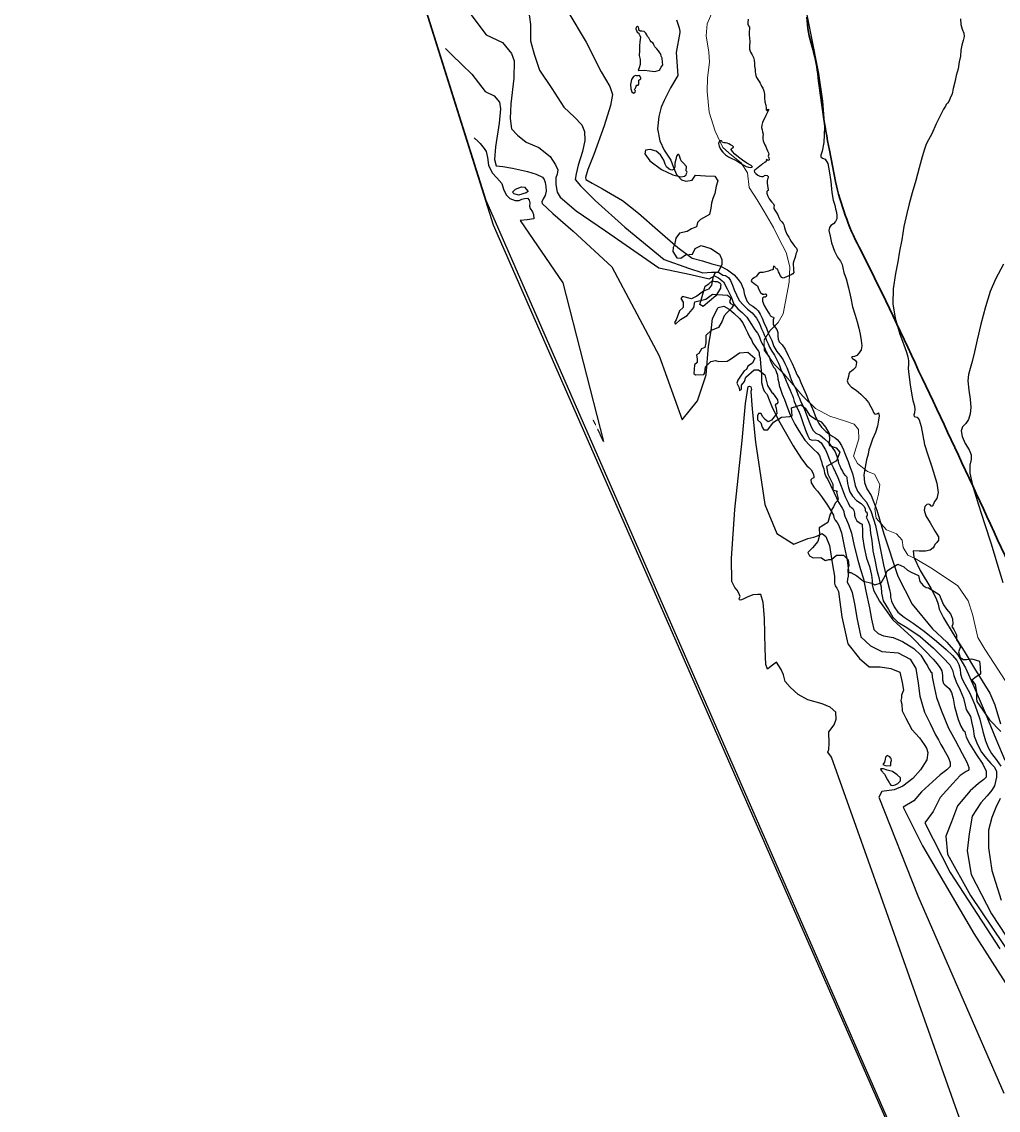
# Model space of a CAD drawing. Header units: metres. Extents: x 1167299 to 1168507, y 308548 to 309729.
# Drawn here: x 1167298.8 to 1167560.6, y 308804.9 to 309096.6 of the extents above; entities that cross this region are included whole.
import ezdxf

# ---------------------------------------------------------------- set-up
doc = ezdxf.new("R2010")
doc.units = ezdxf.units.M
for name, color, linetype in [('340_HVVBN-02_Sauer', 7, 'Continuous'), ('A-OBSTRUCTION', 7, 'Continuous'), ('Contour_Line_Intermediate', 8, 'Continuous'), ('Contour_Line_Major', 9, 'Continuous')]:
    doc.layers.add(name, color=color, linetype=linetype)
doc.layers.add('R-ROAD-ASPH', color=5, linetype='Continuous', lineweight=35)
doc.layers.add('V-VEGETATION', color=2, linetype='Continuous', lineweight=20)

msp = doc.modelspace()

# ---------------------------------------------------------------- linework, layer by layer
at = {"layer": '340_HVVBN-02_Sauer'}
msp.add_lwpolyline([(1168201.19, 308819.89), (1168044.25, 308609.22), (1167858.22, 308547.87), (1167714.24, 308568), (1167619.79, 308599.36), (1167425.33, 309042.13), (1167299.92, 309440.53), (1167298.85, 309567.8), (1167316.71, 309584.36), (1167407.81, 309631.47), (1167407.81, 309631.47), (1167808.03, 309684.54), (1167921.69, 309699.85), (1168027.3, 309625.94), (1168114.83, 309675.82)], dxfattribs=at)
at = {"layer": 'A-OBSTRUCTION'}
for points in [[(1167640.14, 308592.6), (1167619.86, 308599.31), (1167423.31, 309048.71), (1167302.54, 309432.16)], [(1167474.36, 309097.12), (1167475.05, 309095.05), (1167475.25, 309094.11), (1167475.25, 309093.77), (1167474.25, 309088.37), (1167474.75, 309082.22), (1167472.76, 309078.9), (1167471.09, 309075.57), (1167470.26, 309073.74), (1167469.6, 309071.25), (1167469.23, 309067.94), (1167469.89, 309064.69), (1167471.07, 309062.25), (1167472.85, 309059.59), (1167473.59, 309057.6), (1167474.4, 309055.75), (1167475.73, 309054.27), (1167476.91, 309053.91), (1167478.61, 309054.2), (1167479.5, 309055.53), (1167482.16, 309055.31), (1167484.67, 309055.23), (1167485.41, 309053.98), (1167485.04, 309052.58), (1167484.67, 309050.65), (1167484.08, 309049.32), (1167483.71, 309047.99), (1167483.56, 309046.66), (1167483.19, 309044.96), (1167480.83, 309043.63), (1167480.01, 309042.82), (1167479.72, 309041.71), (1167478.37, 309041.15), (1167477.25, 309040.43), (1167475.19, 309039.94), (1167474.2, 309038.62), (1167473.87, 309036.82), (1167473.48, 309036.13), (1167473.38, 309035.11), (1167474.45, 309033.36), (1167475.56, 309033.29), (1167476.75, 309034.17), (1167478.67, 309034.39), (1167479.41, 309035.87), (1167480.95, 309036.72), (1167483.61, 309035.91), (1167485.9, 309034.36), (1167486.56, 309032.95), (1167486.56, 309031.62), (1167486.21, 309030.96), (1167485.55, 309029.63), (1167484.66, 309029.22), (1167484.14, 309027.97), (1167483.77, 309026.05), (1167482.96, 309025.01), (1167481.63, 309024.42), (1167479.86, 309023.09), (1167478.38, 309022.42), (1167475.94, 309023.02), (1167475.5, 309022.5), (1167476.16, 309021.46), (1167476.16, 309020.06), (1167475.13, 309019.17), (1167474.32, 309016.74), (1167473.8, 309016.07), (1167474.09, 309015.55), (1167475.42, 309016.88), (1167477.2, 309017.92), (1167478.16, 309019.03), (1167478.97, 309020.06), (1167479.27, 309021.61), (1167482.22, 309022.28), (1167484, 309023.61), (1167488.06, 309023.35), (1167488.95, 309022.61), (1167488.58, 309021.57), (1167488.8, 309021.13), (1167489.69, 309020.69), (1167489.09, 309019.88), (1167487.84, 309018.62), (1167487.1, 309017.81), (1167486.58, 309016.4), (1167485.62, 309014.7), (1167483.7, 309013.89), (1167482.22, 309012.56), (1167482.22, 309011.75), (1167482.22, 309010.57), (1167481.93, 309009.38), (1167481.11, 309008.94), (1167480.39, 309007.75), (1167479.7, 309007.36), (1167479.95, 309006.22), (1167479.9, 309005.34), (1167479.21, 309004.7), (1167479.13, 309003.45), (1167478.98, 309002.34), (1167479.42, 309001.97), (1167481.66, 309002.13), (1167481.96, 309002.58), (1167482.1, 309004.2), (1167483.53, 309005.63), (1167484.86, 309005.83), (1167485.7, 309005.58), (1167487.92, 309005.68), (1167488.88, 309006.17), (1167491.23, 309007.89), (1167493.45, 309008.11), (1167495.33, 309006.44), (1167494.78, 309005.11), (1167493.45, 309004.34), (1167493.11, 309003.45), (1167492.5, 309003.07), (1167491.31, 309001.35), (1167490.77, 309000.56), (1167490.53, 308999.82), (1167491.17, 308998.54), (1167491.22, 308997.8), (1167491.76, 308998.24), (1167491.81, 308999.28), (1167492.6, 309000.21), (1167492.99, 309001.4), (1167495.16, 309003.32), (1167496.34, 309003.32), (1167498.06, 309001.99), (1167498.8, 308999.13), (1167499.93, 308997.31), (1167500.23, 308997.06), (1167501.41, 308995.34), (1167501.51, 308994.6), (1167501.22, 308994.2), (1167500.83, 308994.01), (1167501.07, 308993.07), (1167501.22, 308991.64), (1167499.84, 308989.87), (1167498.91, 308989.38), (1167498.12, 308990.02), (1167497.38, 308990.85), (1167497.03, 308991.64), (1167496.39, 308991.69), (1167496.05, 308991), (1167496.05, 308989.92), (1167496.94, 308989.13), (1167497.33, 308988), (1167497.77, 308987.31), (1167498.86, 308987.31), (1167500.34, 308989.33), (1167502.5, 308990.66), (1167504.77, 308990.85), (1167505.41, 308991), (1167505.21, 308993.17), (1167507.82, 308994.01), (1167508.86, 308993.12), (1167510.04, 308991.2), (1167511.81, 308990.07), (1167513.19, 308989.38), (1167514.28, 308987.95), (1167515.26, 308986.32), (1167515.41, 308984.55), (1167515.21, 308983.71), (1167515.35, 308983.03), (1167517.13, 308982.49), (1167518.16, 308981.26), (1167517.28, 308979), (1167514.62, 308977.42), (1167514.91, 308975.4), (1167516.24, 308972.74), (1167516.24, 308971.21), (1167517.47, 308970.87), (1167517.3, 308970.53), (1167517.67, 308968.76), (1167517.45, 308968.17), (1167516.86, 308967.65), (1167516.41, 308966.62), (1167515.9, 308965.81), (1167515.9, 308965.21), (1167515.6, 308964.7), (1167514.97, 308962.45), (1167512.61, 308960.98), (1167512.7, 308959.01), (1167512.21, 308957.33), (1167510.83, 308955.66), (1167509.55, 308954.42), (1167509.99, 308953.49), (1167510.98, 308952.95), (1167513.05, 308953.05), (1167514.28, 308952.26), (1167515.22, 308952.5), (1167515.95, 308952.5), (1167517.28, 308953.69), (1167519.09, 308953.65), (1167520.42, 308952.39), (1167520.57, 308950.91), (1167520.34, 308949.81), (1167520.34, 308948.99), (1167521.01, 308948.99), (1167521.08, 308948.99), (1167522.73, 308948.11), (1167524.46, 308946.73), (1167526.72, 308946.14), (1167527.56, 308945.69), (1167529.24, 308946.28), (1167530.32, 308948.16), (1167530.86, 308949.44), (1167531.75, 308950.13), (1167533.67, 308951.31), (1167535.34, 308950.57), (1167536.29, 308949.63), (1167537.27, 308949.14), (1167539.24, 308948.21), (1167539.59, 308946.58), (1167540.52, 308945.59), (1167541.31, 308945.05), (1167541.95, 308944.95), (1167544.81, 308943.18), (1167545.94, 308940.37), (1167546.78, 308939.19), (1167547.86, 308937.96), (1167548.35, 308936.58), (1167548.45, 308935.2), (1167548.21, 308934.56), (1167548.75, 308933.77), (1167549.39, 308932.34), (1167549.44, 308931.01), (1167550.08, 308930.08), (1167550.52, 308929.09), (1167549.93, 308927.76), (1167550.42, 308926.24), (1167551.26, 308925.69), (1167552.15, 308925.74), (1167553.58, 308925.89), (1167555.55, 308925.3), (1167555.78, 308923.65), (1167555.88, 308921.78), (1167554.7, 308921.09), (1167553.56, 308920.15), (1167554.4, 308919.02), (1167554.75, 308916.95), (1167554.75, 308915.23), (1167554.84, 308914.44), (1167558.26, 308909.51), (1167561.31, 308906.46)]]:
    msp.add_lwpolyline(points, dxfattribs=at)
at = {"layer": 'Contour_Line_Intermediate'}
for points, elevation in [([(1167417.13, 309101.47), (1167423.33, 309093.12), (1167427.69, 309091.12), (1167430.11, 309088.17), (1167430.87, 309086.18), (1167430.8, 309081.51), (1167429.92, 309074.69), (1167429.78, 309070.74), (1167430.09, 309067.96), (1167431.71, 309066.26), (1167434.09, 309064.39), (1167437.5, 309062.95), (1167440.53, 309060.54), (1167441.93, 309058.28), (1167442.58, 309056.92), (1167442.5, 309056.31), (1167442.34, 309055.8), (1167442.04, 309054.79), (1167442.02, 309053.01), (1167442.37, 309050.94), (1167443.14, 309049.66), (1167447.44, 309046.01), (1167455.37, 309040.61), (1167469.61, 309030.72), (1167478.2, 309028.95), (1167483.12, 309027.75), (1167484.58, 309028.51), (1167485.6, 309028), (1167486.96, 309026.92), (1167487.95, 309025.03), (1167489.04, 309022.89), (1167489.72, 309020.98), (1167490.84, 309019.74), (1167491.95, 309018.73), (1167493.22, 309017.43), (1167494.51, 309015.48), (1167495.36, 309014.09), (1167496.08, 309013.16), (1167496.51, 309012.34), (1167496.9, 309011.27), (1167497.35, 309010.36), (1167497.76, 309009.67), (1167498.15, 309008.92), (1167498.36, 309008.22), (1167498.69, 309007.71), (1167498.91, 309007.23), (1167499.3, 309006.64), (1167499.57, 309005.72), (1167499.97, 309004.76), (1167500.37, 309004.11), (1167500.78, 309003.63), (1167501.11, 309002.94), (1167501.42, 309001.89), (1167501.56, 309000.84), (1167501.76, 308999.98), (1167501.87, 308999.17), (1167502.28, 308998.18), (1167502.7, 308996.87), (1167503.33, 308995.38), (1167504.14, 308993.16), (1167504.84, 308991.28), (1167506.05, 308988.83), (1167507.17, 308986.99), (1167508.76, 308984.51), (1167510.05, 308983.15), (1167511.31, 308981.95), (1167512.12, 308981.24), (1167512.71, 308980.4), (1167512.96, 308979.54), (1167513.24, 308978.81), (1167513.43, 308977.96), (1167513.84, 308976.83), (1167514.06, 308975.75), (1167514.41, 308974.8), (1167514.96, 308973.93), (1167515.61, 308972.44), (1167516.67, 308970.41), (1167517.81, 308967.85), (1167518.8, 308966.29), (1167519.18, 308965.51), (1167519.21, 308965.23), (1167519.32, 308964.77), (1167519.48, 308964.09), (1167519.98, 308963.19), (1167520.45, 308961.91), (1167521.31, 308959.58), (1167521.96, 308956.15), (1167522.98, 308952.36), (1167523.67, 308949.82), (1167524.48, 308947.32), (1167525.16, 308944.06), (1167526.1, 308939.53), (1167526.65, 308936.52), (1167527.3, 308933.74), (1167528.47, 308932.68), (1167529.87, 308932.02), (1167532.43, 308931.63), (1167534.99, 308930.52), (1167538.01, 308928.7), (1167539.89, 308926.85), (1167540.92, 308925.07), (1167541.62, 308923.98), (1167542.01, 308923.19), (1167542.38, 308922.81), (1167542.5, 308922.54), (1167542.79, 308922.22), (1167542.9, 308921.09), (1167543.28, 308919.24), (1167544.11, 308915.53), (1167545.35, 308912.17), (1167547.26, 308907.35), (1167549.08, 308904.09), (1167550.97, 308900.54), (1167552.24, 308898.23), (1167552.69, 308896.81), (1167552.71, 308896.22), (1167552.53, 308896), (1167552.04, 308895.72), (1167550.45, 308894.65), (1167548.46, 308892.5), (1167545.06, 308888.7), (1167543.16, 308884.98), (1167540.95, 308881.94), (1167547.69, 308868.64), (1167561.05, 308848.13)], 72.24), ([(1167508.33, 309103.47), (1167510.36, 309093.15), (1167512.42, 309082.79), (1167513.49, 309075.32), (1167514.03, 309068.37), (1167513.84, 309064.31), (1167513.42, 309061.99), (1167513.03, 309060.91), (1167513.08, 309060.43), (1167513.51, 309060.13), (1167514.24, 309059.78), (1167514.93, 309058.7), (1167515.33, 309056.67), (1167515.73, 309053.8), (1167515.99, 309050.88), (1167516.37, 309048.82), (1167516.77, 309047.48), (1167517.02, 309046.53), (1167517.3, 309045.61), (1167517.35, 309044.65), (1167517.34, 309043.8), (1167516.96, 309043.12), (1167516.44, 309042.45), (1167515.76, 309042.07), (1167515.41, 309041.46), (1167515.21, 309040.68), (1167515.57, 309039.18), (1167515.96, 309037.35), (1167516.76, 309035.12), (1167517.52, 309033.55), (1167518.3, 309032.46), (1167518.75, 309031.59), (1167518.99, 309030.7), (1167519.2, 309029.43), (1167519.81, 309027.74), (1167520.49, 309025.37), (1167521.06, 309022.52), (1167521.59, 309020.23), (1167522.24, 309018.05), (1167522.82, 309016.23), (1167523.23, 309014.51), (1167523.62, 309012.93), (1167523.91, 309011.21), (1167524.02, 309009.81), (1167523.83, 309008.72), (1167523.37, 309007.91), (1167522.7, 309007.22), (1167522.1, 309006.93), (1167521.59, 309006.84), (1167521.31, 309006.63), (1167521.54, 309006.38), (1167522.25, 309005.95), (1167522.65, 309005.43), (1167522.57, 309004.72), (1167522.31, 309004), (1167521.78, 309003.43), (1167521.25, 309002.98), (1167520.73, 309002.63), (1167520.55, 309002.17), (1167520.51, 309001.53), (1167520.28, 309000.97), (1167520.09, 309000.43), (1167520.39, 308999.71), (1167521.32, 308998.75), (1167522.53, 308997.89), (1167523.82, 308996.86), (1167524.9, 308995.71), (1167525.87, 308994.59), (1167526.48, 308993.48), (1167526.92, 308992.6), (1167527.14, 308991.91), (1167527.43, 308991.52), (1167527.83, 308991.49), (1167528.25, 308991.62), (1167528.55, 308991.79), (1167528.72, 308990.98), (1167528.53, 308989.9), (1167528.25, 308988.22), (1167527.74, 308986.6), (1167526.95, 308984.75), (1167526.39, 308983.15), (1167525.97, 308981.94), (1167525.76, 308980.77), (1167525.31, 308979.22), (1167524.97, 308977.3), (1167524.61, 308975.25), (1167524.79, 308973.15), (1167525.42, 308971.45), (1167526.55, 308969.7), (1167528.07, 308965.76), (1167529.99, 308959.42), (1167533.68, 308948.07), (1167537.55, 308940.52), (1167542.97, 308933.94), (1167546.87, 308930.32), (1167549.82, 308927), (1167551.85, 308923.51), (1167554.14, 308918.3), (1167557.08, 308911.4), (1167559.95, 308904.44), (1167562.39, 308898.75)], 73.46), ([(1167434.69, 309099.84), (1167435.23, 309095.93), (1167435.24, 309091.53), (1167436.17, 309087.92), (1167437.66, 309083.69), (1167440.94, 309078.72), (1167444.12, 309073.8), (1167446.99, 309071.12), (1167448.95, 309068.99), (1167449.74, 309067.19), (1167449.83, 309064.82), (1167449.19, 309061.84), (1167447.98, 309058.17), (1167447.44, 309055.89), (1167447.22, 309054.36), (1167448.6, 309052.69), (1167452.6, 309048.7), (1167460.52, 309041.59), (1167471.04, 309032.92), (1167477.62, 309030.57), (1167481.42, 309029.32), (1167483.71, 309029.57), (1167485.61, 309029.56), (1167486.83, 309028.77), (1167487.54, 309028.61), (1167488.27, 309028.06), (1167488.85, 309027.31), (1167489.35, 309026.02), (1167489.84, 309024.84), (1167490.49, 309023.44), (1167491.17, 309021.96), (1167492.28, 309020.75), (1167493.43, 309019.65), (1167494.66, 309018.64), (1167495.79, 309017.18), (1167496.61, 309015.8), (1167497.19, 309014.33), (1167497.57, 309013.46), (1167497.83, 309012.69), (1167498.19, 309012), (1167498.51, 309011.22), (1167498.96, 309010.32), (1167499.34, 309009.39), (1167499.88, 309008.38), (1167500.61, 309007.25), (1167501.12, 309006.39), (1167501.46, 309005.69), (1167501.75, 309005.16), (1167502.02, 309004.5), (1167502.24, 309003.73), (1167502.55, 309002.97), (1167502.98, 309002.24), (1167503.3, 309001.48), (1167503.61, 309000.85), (1167503.75, 309000.35), (1167504.05, 308999.8), (1167504.37, 308998.88), (1167504.86, 308997.86), (1167505.07, 308997.18), (1167505.36, 308996.61), (1167505.6, 308995.94), (1167505.92, 308994.85), (1167506.25, 308994.08), (1167506.66, 308993.24), (1167507.1, 308992.47), (1167507.62, 308991.15), (1167508.12, 308989.51), (1167508.97, 308987.19), (1167509.53, 308985.66), (1167510, 308984.79), (1167510.71, 308984.53), (1167511.53, 308984.56), (1167512.36, 308984.38), (1167513.12, 308983.75), (1167513.66, 308982.91), (1167514.27, 308981.92), (1167514.87, 308980.65), (1167515.51, 308979), (1167516.39, 308977.22), (1167517.63, 308974.51), (1167518.54, 308972.19), (1167519.58, 308969.32), (1167520.37, 308967.67), (1167520.83, 308966.75), (1167521.16, 308966.51), (1167521.32, 308966.44), (1167521.63, 308966.15), (1167521.91, 308965.61), (1167522.08, 308964.98), (1167522.12, 308964.41), (1167522.29, 308963.75), (1167522.73, 308962.92), (1167523.3, 308962.4), (1167523.76, 308962.17), (1167524.1, 308962.01), (1167524.11, 308961.6), (1167524.19, 308960.58), (1167524.26, 308958.57), (1167524.64, 308955.73), (1167525.33, 308952.91), (1167526.13, 308950.62), (1167526.65, 308948.36), (1167526.85, 308946.92), (1167526.78, 308945.85), (1167527.2, 308944.28), (1167528.81, 308941.39), (1167532.38, 308936.34), (1167537.42, 308931.71), (1167541.07, 308928.08), (1167543.13, 308925.83), (1167544.26, 308924.56), (1167544.99, 308923.58), (1167545.53, 308922.68), (1167545.63, 308921.47), (1167545.71, 308920.27), (1167545.94, 308919.28), (1167546.27, 308918.88), (1167546.81, 308918.44), (1167547.43, 308917.96), (1167548.09, 308916.87), (1167548.52, 308915.24), (1167548.87, 308913.09), (1167549.9, 308909.67), (1167550.63, 308907.88), (1167551.24, 308906.76), (1167551.62, 308906.45), (1167551.73, 308905.95), (1167552, 308904.93), (1167552.96, 308903.04), (1167554.8, 308900.19), (1167556.5, 308897.69), (1167557.37, 308895.75), (1167557.37, 308894.18), (1167556.78, 308893.54), (1167555.35, 308892.45), (1167553.07, 308890.47), (1167549.71, 308886.5), (1167548.05, 308882.21), (1167546.56, 308878.4), (1167547.01, 308873.58), (1167553.16, 308862.45), (1167564.78, 308845.23)], 72.54), ([(1167445.22, 309099.42), (1167450.18, 309091.18), (1167454.16, 309083.21), (1167456.48, 309079.3), (1167457.25, 309077.18), (1167456.63, 309074.16), (1167454.99, 309068.73), (1167452.17, 309061.05), (1167450.64, 309057.03), (1167449.98, 309054.88), (1167450.08, 309054.4), (1167451.73, 309053.38), (1167454.57, 309051.87), (1167459.86, 309048.73), (1167464.15, 309045.31), (1167469.26, 309040.89), (1167474.7, 309036.14), (1167478.55, 309033.25), (1167481.33, 309032.57), (1167483.8, 309031.8), (1167485.94, 309031.27), (1167488.05, 309030.2), (1167489.81, 309028.79), (1167490.89, 309027.54), (1167491.67, 309026.5), (1167491.96, 309025.74), (1167492.3, 309024.95), (1167492.48, 309023.84), (1167492.86, 309022.75), (1167493.27, 309021.7), (1167493.99, 309020.89), (1167494.81, 309020.38), (1167495.6, 309019.76), (1167496.27, 309019.14), (1167496.76, 309018.25), (1167497.34, 309017.18), (1167497.76, 309016.03), (1167498.48, 309014.55), (1167499.07, 309013.02), (1167499.91, 309011.23), (1167500.48, 309009.6), (1167501.3, 309008.28), (1167502.07, 309007.28), (1167502.92, 309006.07), (1167503.43, 309005.08), (1167503.96, 309003.98), (1167504.38, 309002.82), (1167504.69, 309002.09), (1167504.82, 309001.46), (1167505.15, 309000.74), (1167505.57, 308999.69), (1167506.23, 308998.43), (1167506.74, 308997.24), (1167506.99, 308996.46), (1167507.3, 308995.78), (1167507.63, 308994.94), (1167508.24, 308993.8), (1167508.85, 308992.3), (1167509.46, 308990.57), (1167510.27, 308988.56), (1167510.95, 308987.17), (1167511.73, 308986.35), (1167512.84, 308985.86), (1167514.08, 308984.86), (1167515.24, 308983.83), (1167516.1, 308982.56), (1167516.93, 308981.36), (1167517.36, 308980.23), (1167517.59, 308979.3), (1167517.79, 308978.36), (1167518.16, 308977.66), (1167518.45, 308976.94), (1167518.88, 308976.16), (1167519.14, 308975.61), (1167519.56, 308975.07), (1167519.8, 308974.9), (1167519.98, 308974.72), (1167519.99, 308974.6), (1167520.05, 308974.46), (1167520.02, 308974.19), (1167520.12, 308973.71), (1167520.19, 308972.85), (1167520.48, 308971.81), (1167520.82, 308970.68), (1167521.56, 308969.52), (1167522.63, 308968.32), (1167523.89, 308967.49), (1167524.63, 308966.77), (1167524.96, 308966.18), (1167524.95, 308965.61), (1167525.1, 308965.32), (1167525.21, 308965.29), (1167525.37, 308965.24), (1167525.39, 308965.03), (1167525.49, 308964.85), (1167525.46, 308964.63), (1167525.46, 308964.42), (1167525.35, 308964.16), (1167525.23, 308963.9), (1167525.4, 308963.51), (1167525.71, 308962.83), (1167526.15, 308961.55), (1167526.36, 308959.54), (1167526.73, 308957.61), (1167526.96, 308954.86), (1167527.56, 308952.46), (1167528.04, 308949.65), (1167528.58, 308947.72), (1167528.83, 308946.4), (1167529.21, 308945.22), (1167529.29, 308943.53), (1167529.75, 308941.44), (1167531.19, 308939.09), (1167532.4, 308937.05), (1167533.7, 308935.7), (1167536.12, 308934.3), (1167539.71, 308931.84), (1167543.27, 308928.71), (1167545.84, 308926.12), (1167547.64, 308924.25), (1167548.33, 308922.87), (1167548.72, 308921.45), (1167549.31, 308919.7), (1167550.44, 308917.52), (1167551.31, 308915.35), (1167551.72, 308913.43), (1167552.06, 308912.33), (1167552.51, 308911.45), (1167553.15, 308910.4), (1167553.53, 308908.67), (1167553.86, 308907.1), (1167554.17, 308905.2), (1167555.05, 308902.9), (1167556.13, 308900.91), (1167557.48, 308899.18), (1167558.66, 308897.8), (1167559.6, 308896.88), (1167560.11, 308895.66), (1167560.11, 308894.22), (1167559.59, 308891.89), (1167558.89, 308890.65), (1167557.61, 308889.18), (1167555.93, 308887.28), (1167553.59, 308883.75), (1167552.83, 308879.01), (1167552.27, 308874.39), (1167553.4, 308868.05), (1167558.83, 308857.53), (1167568.33, 308842.98)], 72.85), ([(1167550.52, 309097.4), (1167550.62, 309095.89), (1167550.93, 309094.69), (1167551.39, 309093.57), (1167551.51, 309092.7), (1167551.22, 309091.61), (1167550.89, 309090.41), (1167550.61, 309089.03), (1167550.48, 309087.42), (1167550.18, 309085.87), (1167549.87, 309084.06), (1167549.36, 309082.26), (1167549.02, 309080.42), (1167548.57, 309078.74), (1167548.24, 309077.3), (1167547.75, 309076.15), (1167547.4, 309075.3), (1167546.97, 309074.79), (1167546.7, 309074.45), (1167546.47, 309074.03), (1167545.93, 309073.22), (1167545.14, 309071.6), (1167543.95, 309069.25), (1167542.78, 309066.64), (1167541.94, 309065), (1167541.32, 309063.8), (1167540.81, 309062.52), (1167540.26, 309060.47), (1167539.4, 309057.49), (1167538.52, 309054.11), (1167537.53, 309050.81), (1167536.75, 309047.88), (1167536.12, 309045.22), (1167535.29, 309041.79), (1167534.74, 309038.19), (1167534.17, 309035.15), (1167533.71, 309032.31), (1167533.08, 309029.2), (1167532.48, 309025.08), (1167532.4, 309021.03), (1167532.96, 309017.16), (1167534.25, 309012.93), (1167535.32, 309010.05), (1167536.01, 309008.11), (1167536.35, 309006.8), (1167536.56, 309005.74), (1167536.55, 309004.9), (1167536.5, 309003.75), (1167536.61, 309002.12), (1167537.03, 308999.33), (1167537.32, 308997.13), (1167537.69, 308995.16), (1167538.13, 308993.71), (1167538.28, 308992.7), (1167538.14, 308991.85), (1167538.02, 308991.25), (1167538.11, 308990.84), (1167538.43, 308990.73), (1167538.88, 308990.66), (1167539.4, 308989.96), (1167539.98, 308988.15), (1167540.38, 308985.74), (1167540.87, 308983.35), (1167541.73, 308980.6), (1167542.77, 308977.38), (1167544.17, 308972.99), (1167544.5, 308970.47), (1167544.12, 308968.84), (1167543.57, 308968.07), (1167543.15, 308967.18), (1167542.87, 308966.82), (1167542.61, 308966.84), (1167542.35, 308967.19), (1167541.98, 308967.38), (1167541.51, 308967.24), (1167540.96, 308966.68), (1167540.77, 308965.73), (1167541.18, 308964.26), (1167542.38, 308962.33), (1167543.7, 308960.03), (1167544.6, 308958.61), (1167544.62, 308957.7), (1167544.12, 308957.05), (1167543.59, 308956.57), (1167543.47, 308956.12), (1167543.19, 308955.6), (1167542.41, 308955.06), (1167541.16, 308954.71), (1167539.44, 308954.79), (1167537.84, 308954.83), (1167537.98, 308953.16), (1167539.7, 308949.6), (1167542.52, 308944.86), (1167543.96, 308942.09), (1167544.48, 308940.52), (1167544.77, 308939.23), (1167545.96, 308936.84), (1167548.56, 308932.56), (1167551.45, 308927.95), (1167554.24, 308923.27), (1167556.35, 308919.99), (1167558.38, 308916.66), (1167559.68, 308913.53), (1167561.21, 308908.43)], 73.76), ([(1167412.44, 309089.44), (1167414.09, 309087.89), (1167416.92, 309085.14), (1167419.52, 309082.63), (1167423.05, 309077.92), (1167425.52, 309076.77), (1167426.9, 309075.11), (1167427.21, 309073.35), (1167426.86, 309069.45), (1167425.87, 309063.09), (1167425.56, 309059.71), (1167426.06, 309058.03), (1167427.8, 309057.81), (1167430.37, 309057.37), (1167434.39, 309056.49), (1167436.71, 309055.76), (1167438.41, 309055.01), (1167438.91, 309054.39), (1167439.19, 309053.6), (1167439.36, 309052.5), (1167439.47, 309051.21), (1167439.18, 309050.12), (1167438.62, 309049.18), (1167438.28, 309048.41), (1167438.35, 309047.94), (1167441.25, 309045.24), (1167446.67, 309040.55), (1167457.07, 309030.93), (1167463.03, 309019.69), (1167469.74, 309007.15), (1167475.91, 308989.99), (1167479.98, 308995.05), (1167482.35, 309002), (1167482.92, 309009.72), (1167483.62, 309013.81), (1167483.99, 309017.09), (1167485.5, 309020.06), (1167487.04, 309020.38), (1167488.46, 309019.63), (1167489.87, 309018.42), (1167491.25, 309017.1), (1167492.14, 309015.92), (1167492.75, 309014.6), (1167493.43, 309013.34), (1167493.94, 309012.21), (1167494.45, 309011.4), (1167494.86, 309010.46), (1167495.47, 309009.63), (1167496.01, 309008.77), (1167496.35, 309008.35), (1167496.52, 309007.95), (1167496.5, 309007.71), (1167496.56, 309007.33), (1167496.83, 309006.51), (1167496.91, 309004.95), (1167497.13, 309002.39), (1167497.17, 308999.93), (1167497.55, 308998.65), (1167497.87, 308997.62), (1167498.67, 308996.72), (1167499.05, 308995.74), (1167499.95, 308993.56), (1167501.75, 308989.87), (1167505.66, 308983), (1167507.87, 308979.46), (1167509.34, 308977.61), (1167509.84, 308977.17), (1167510.49, 308976.53), (1167511.04, 308975.61), (1167511.2, 308974.8), (1167511.14, 308974.43), (1167510.74, 308974.22), (1167510.35, 308973.91), (1167510.47, 308973.1), (1167511.25, 308971.83), (1167512.16, 308970.79), (1167513.26, 308969.36), (1167514.87, 308967.06), (1167515.84, 308965.45), (1167516.45, 308964.38), (1167516.56, 308963.78), (1167516.89, 308963.1), (1167517.4, 308962.41), (1167517.92, 308961.64), (1167518.62, 308959.69), (1167519.23, 308956.58), (1167520.15, 308952.3), (1167520.47, 308949.56), (1167520.37, 308948.06), (1167520.2, 308947.28), (1167520.15, 308946.46), (1167520.84, 308945.21), (1167521.45, 308943.63), (1167522.14, 308940.23), (1167522.67, 308936.86), (1167523.8, 308931.83), (1167526.41, 308929.37), (1167529.45, 308927.87), (1167533.83, 308927.48), (1167537, 308925.78), (1167538.55, 308923.34), (1167539.16, 308919.39), (1167539.63, 308915.92), (1167540.81, 308911.62), (1167542.41, 308908.54), (1167543.81, 308905.49), (1167544.64, 308904.14), (1167545.27, 308902.89), (1167546.07, 308901.59), (1167547.26, 308899.38), (1167547.76, 308898.07), (1167547.74, 308897.05), (1167546.8, 308896.12), (1167545.02, 308894.83), (1167542.96, 308892.95), (1167540.02, 308890.22), (1167537.95, 308887.86), (1167535.14, 308886.16), (1167540.3, 308875.75), (1167554.05, 308852.29), (1167583.1, 308806.85)], 71.93), ([(1167562.02, 309031.66), (1167559.85, 309027.64), (1167558.47, 309024.35), (1167557.23, 309020.22), (1167555.93, 309015.58), (1167554.99, 309011.36), (1167554.22, 309008.18), (1167553.65, 309005.61), (1167553.06, 309003.74), (1167552.65, 309002.12), (1167552.45, 309000.43), (1167552.77, 308997.87), (1167553.07, 308995.5), (1167553.24, 308993.27), (1167553.08, 308991.52), (1167552.6, 308990.07), (1167551.9, 308989), (1167551.08, 308988.1), (1167550.7, 308987.01), (1167550.91, 308985.52), (1167551.77, 308983.57), (1167552.82, 308981.92), (1167553.36, 308980.58), (1167553.37, 308979.34), (1167552.97, 308977.82), (1167553.04, 308975.64), (1167553.71, 308972.4), (1167555.35, 308967.21), (1167556.94, 308962.14), (1167558.7, 308956.74), (1167560.26, 308951.62), (1167561.83, 308946.37)], 74.07), ([(1167520.95, 309004.35), (1167520.95, 309004.35)], 73.46), ([(1167525.54, 308994.83), (1167525.54, 308994.83)], 73.46), ([(1167542.7, 308978.34), (1167542.7, 308978.34)], 73.76)]:
    msp.add_lwpolyline(points, dxfattribs=dict(at, elevation=elevation))
at = {"layer": 'Contour_Line_Intermediate', "elevation": 71.93}
msp.add_lwpolyline([(1167481.55, 309020.31), (1167480.58, 309020.9), (1167482.08, 309025.78), (1167483.06, 309026.4), (1167483.96, 309027.19), (1167484.67, 309027.02), (1167485.23, 309026.99), (1167485.77, 309026.75), (1167486.11, 309026.6), (1167486.26, 309026.26), (1167486.12, 309025.77), (1167486.14, 309025.2), (1167484.9, 309023.21), (1167481.55, 309020.31)], close=True, dxfattribs=at)
at = {"layer": 'Contour_Line_Major'}
for points, elevation in [([(1167493.56, 309097.35), (1167493.46, 309096.51), (1167493.5, 309095.96), (1167493.7, 309095.58), (1167493.92, 309095.2), (1167493.98, 309094.89), (1167493.98, 309094.58), (1167493.87, 309094.24), (1167493.82, 309093.75), (1167493.84, 309093.13), (1167493.96, 309092.27), (1167493.99, 309091.32), (1167493.93, 309090.16), (1167493.91, 309089.27), (1167494.16, 309088.51), (1167494.65, 309087.78), (1167495.03, 309087.06), (1167495.2, 309086.37), (1167495.24, 309085.58), (1167495.3, 309084.77), (1167495.43, 309083.85), (1167495.46, 309083.2), (1167495.5, 309082.66), (1167495.63, 309082.22), (1167495.82, 309081.74), (1167496.2, 309081.14), (1167496.49, 309080.66), (1167496.77, 309080.22), (1167496.97, 309079.8), (1167497.16, 309079.37), (1167497.52, 309078.84), (1167497.81, 309078.14), (1167497.92, 309077.22), (1167497.95, 309076.26), (1167498.05, 309075.23), (1167498.27, 309074.33), (1167498.38, 309073.59), (1167498.43, 309073.08), (1167498.55, 309072.84), (1167498.71, 309072.87), (1167498.88, 309073.09), (1167499.01, 309073.19), (1167499, 309072.99), (1167498.77, 309072.38), (1167498.33, 309071.55), (1167498.01, 309070.89), (1167497.7, 309070.31), (1167497.46, 309069.62), (1167497.24, 309068.97), (1167497.16, 309068.28), (1167497.29, 309067.68), (1167497.43, 309067.12), (1167497.58, 309066.48), (1167497.55, 309065.93), (1167497.47, 309065.3), (1167497.57, 309064.75), (1167497.74, 309064.25), (1167498.09, 309063.7), (1167498.31, 309063.21), (1167498.51, 309062.68), (1167498.76, 309062.08), (1167499.04, 309061.49), (1167499.11, 309061.13), (1167499, 309060.92), (1167498.98, 309060.64), (1167499.11, 309060.22), (1167499.21, 309059.67), (1167499.09, 309059.48), (1167498.78, 309059.58), (1167498.5, 309059.7), (1167498.4, 309059.67), (1167498.46, 309059.5), (1167498.38, 309059.21), (1167498.05, 309058.9), (1167497.41, 309058.55), (1167497.12, 309058.26), (1167495.41, 309056.86), (1167495.2, 309056.67), (1167495.27, 309056.36), (1167495.64, 309055.94), (1167496.17, 309055.57), (1167496.73, 309055.3), (1167497.19, 309055.14), (1167497.58, 309055.14), (1167497.81, 309055.29), (1167497.99, 309055.47), (1167498.33, 309055.57), (1167498.7, 309055.48), (1167498.96, 309055.21), (1167498.96, 309054.85), (1167498.73, 309054.45), (1167498.63, 309054.01), (1167498.66, 309053.38), (1167498.75, 309052.76), (1167498.83, 309052.14), (1167498.98, 309051.68), (1167498.94, 309051.44), (1167498.76, 309051.34), (1167498.58, 309051.11), (1167498.57, 309050.65), (1167498.86, 309049.86), (1167499.25, 309049.15), (1167499.86, 309048.4), (1167500.34, 309047.86), (1167500.52, 309047.42), (1167500.46, 309047.01), (1167500.48, 309046.63), (1167500.72, 309046.18), (1167501.05, 309045.6), (1167501.49, 309044.89), (1167501.82, 309044.19), (1167502.2, 309043.51), (1167502.61, 309043.01), (1167502.94, 309042.55), (1167503.11, 309042.22), (1167503.19, 309041.86), (1167503.31, 309041.4), (1167503.57, 309040.65), (1167503.93, 309039.74), (1167504.44, 309038.94), (1167504.79, 309038.34), (1167505.07, 309037.79), (1167505.53, 309037.16), (1167506.06, 309036.42), (1167506.56, 309035.93), (1167506.73, 309035.46), (1167506.62, 309035.01), (1167506.4, 309034.44), (1167506.28, 309033.85), (1167506.11, 309033.27), (1167505.85, 309032.53), (1167505.66, 309031.95), (1167505.62, 309031.32), (1167505.71, 309030.75), (1167505.77, 309030.05), (1167505.78, 309029.48), (1167505.56, 309029.08), (1167505.12, 309028.82), (1167503.26, 309028), (1167502.95, 309027.93), (1167502.61, 309028.14), (1167502.19, 309028.66), (1167501.94, 309029.2), (1167501.75, 309029.66), (1167501.65, 309029.98), (1167501.47, 309030.3), (1167501.16, 309030.44), (1167500.93, 309030.66), (1167500.8, 309030.86), (1167500.67, 309031.08), (1167500.5, 309031.13), (1167500.34, 309031.01), (1167500.26, 309030.69), (1167500.27, 309030.45), (1167500.28, 309030.27), (1167500.08, 309030.16), (1167499.62, 309030.04), (1167499.01, 309029.84), (1167498.3, 309029.58), (1167497.63, 309029.47), (1167496.8, 309029.4), (1167496.31, 309029.17), (1167495.98, 309028.7), (1167495.81, 309028.42), (1167495.63, 309028.3), (1167495.44, 309028.2), (1167495.17, 309027.99), (1167494.78, 309027.71), (1167494.45, 309027.49), (1167494.36, 309027.21), (1167494.56, 309026.9), (1167495.09, 309026.55), (1167495.57, 309026.21), (1167496.07, 309025.87), (1167496.25, 309025.35), (1167496.5, 309024.73), (1167496.9, 309024.09), (1167497.46, 309023.65), (1167497.87, 309023.59), (1167498.22, 309023.73), (1167498.39, 309023.67), (1167498.46, 309023.34), (1167498.36, 309023.03), (1167498.11, 309022.86), (1167497.73, 309022.79), (1167497.41, 309022.54), (1167497.43, 309021.8), (1167497.87, 309020.62), (1167498.49, 309019.53), (1167498.97, 309018.82), (1167499.27, 309018.3), (1167499.48, 309017.96), (1167499.68, 309017.72), (1167499.99, 309017.57), (1167500.34, 309017.44), (1167500.45, 309017.2), (1167500.31, 309016.72), (1167500.24, 309016.17), (1167500.32, 309015.52), (1167500.68, 309014.93), (1167501.24, 309014.17), (1167501.55, 309013.33), (1167501.53, 309012.42), (1167501.59, 309011.56), (1167501.93, 309010.87), (1167502.67, 309010.02), (1167503.46, 309008.93), (1167504.34, 309007.17), (1167505.33, 309005.09), (1167505.96, 309003.59), (1167506.43, 309002.52), (1167506.74, 309001.89), (1167507.24, 309001.13), (1167507.7, 308999.95), (1167508.42, 308998.37), (1167509.09, 308996.74), (1167509.77, 308995.11), (1167510.48, 308993.66), (1167511.08, 308992.26), (1167511.56, 308991.01), (1167511.97, 308990.01), (1167512.5, 308988.99), (1167513.27, 308988), (1167514.4, 308986.86), (1167515.43, 308986.04), (1167516.26, 308985.48), (1167516.89, 308985.14), (1167517.44, 308984.69), (1167517.99, 308984.05), (1167518.56, 308983.1), (1167519.1, 308981.92), (1167519.66, 308980.49), (1167520.36, 308978.79), (1167520.96, 308977.22), (1167521.53, 308975.58), (1167521.9, 308974.08), (1167522.28, 308972.31), (1167522.92, 308970.82), (1167523.95, 308969.37), (1167525.3, 308967.86), (1167526.58, 308965.33), (1167527.7, 308961.65), (1167528.91, 308956.03), (1167529.9, 308951.11), (1167530.86, 308946.92), (1167531.46, 308944.46), (1167531.69, 308943.21), (1167531.76, 308942.38), (1167532, 308941.38), (1167532.68, 308939.81), (1167533.74, 308938.42), (1167535.37, 308937.04), (1167537.78, 308935.45), (1167540.78, 308933.32), (1167544.1, 308930.67), (1167546.67, 308928.36), (1167548.38, 308926.76), (1167549.49, 308925.46), (1167550.07, 308924.34), (1167550.38, 308923.14), (1167550.52, 308921.86), (1167550.89, 308920.6), (1167551.64, 308919.06), (1167552.97, 308916.65), (1167554.3, 308913.57), (1167555.64, 308909.74), (1167556.51, 308906.41), (1167557.2, 308903.89), (1167557.9, 308902.09), (1167558.83, 308900.56), (1167560.08, 308898.89), (1167561.27, 308897.12)], 73.15), ([(1167420.12, 309065.55), (1167421.16, 309064.55), (1167421.77, 309064.02), (1167422.77, 309062.65), (1167423.32, 309061.86), (1167423.7, 309060.3), (1167423.94, 309058.2), (1167424.99, 309056.15), (1167426.2, 309054.79), (1167427.53, 309053.27), (1167428.03, 309051.76), (1167428.71, 309050.24), (1167429.7, 309049.32), (1167431.14, 309048.7), (1167432.17, 309048.73), (1167432.94, 309049.08), (1167433.58, 309049.29), (1167434.41, 309049.34), (1167434.83, 309048.82), (1167435.09, 309048.14), (1167434.96, 309047.23), (1167435.1, 309046.64), (1167435.74, 309045.74), (1167436.06, 309045.03), (1167436.1, 309043.84), (1167434.33, 309043.53), (1167432.47, 309043.34), (1167443.87, 309026.71), (1167454.76, 308984.14)], 71.63), ([(1167486.38, 309061.85), (1167486.38, 309061.85)], 73.15), ([(1167498.4, 309063.11), (1167498.4, 309063.11)], 73.15), ([(1167580.84, 308716.19), (1167529.12, 308862.35), (1167515.89, 308899.58), (1167514.95, 308900.89), (1167515.2, 308901.59), (1167515.31, 308903.22), (1167515.17, 308906.29), (1167516.61, 308908.18), (1167517.2, 308909.75), (1167517.11, 308911.58), (1167515.59, 308912.93), (1167513.39, 308913.84), (1167509.55, 308914.86), (1167506.98, 308916.32), (1167504.87, 308918.28), (1167503.5, 308919.81), (1167503.07, 308921.63), (1167502.44, 308923.06), (1167501.2, 308924.98), (1167499.77, 308923.92), (1167498.78, 308923.08), (1167498.32, 308924.4), (1167498.12, 308928.6), (1167497.96, 308936.82), (1167497.56, 308941), (1167496.98, 308943.11), (1167496.2, 308943.16), (1167494.87, 308943.07), (1167493.31, 308942.42), (1167492.24, 308941.9), (1167491.55, 308941.62), (1167491.26, 308941.72), (1167491.21, 308942.05), (1167491.39, 308942.57), (1167491.23, 308943.07), (1167491.02, 308943.66), (1167490.6, 308944.26), (1167490.01, 308945.04), (1167489.24, 308946.59), (1167489.13, 308952.81), (1167489.97, 308965.89), (1167491.94, 308984.44), (1167492.89, 308994.3), (1167493.61, 308998.86), (1167493.94, 308998.95), (1167494.3, 308998.84), (1167494.45, 308998.11), (1167494.31, 308997.53), (1167494.61, 308992.77), (1167495.5, 308984), (1167498.04, 308967.3), (1167501.24, 308959.52), (1167505.82, 308956.66), (1167509.54, 308958.16), (1167511.18, 308958.5), (1167512.18, 308958.83), (1167513.39, 308959.5), (1167514.43, 308958.64), (1167515.36, 308956.23), (1167516.23, 308951.1), (1167516.69, 308948.09), (1167516.73, 308946.18), (1167516.87, 308945.48), (1167517.35, 308944.85), (1167517.82, 308943.97), (1167518.14, 308941.21), (1167518.68, 308937.18), (1167520.31, 308929.91), (1167523.41, 308925.95), (1167526.01, 308923.73), (1167529, 308923.73), (1167531.81, 308923.33), (1167534.27, 308922.32), (1167534.86, 308919.51), (1167535.22, 308917.47), (1167534.68, 308916.12), (1167534.65, 308915.47), (1167534.51, 308914.75), (1167534.74, 308913.75), (1167534.87, 308911.97), (1167535.84, 308909.96), (1167537.42, 308906.98), (1167539.5, 308904.68), (1167540.74, 308902.94), (1167541.42, 308901.98), (1167541.7, 308900.75), (1167541.44, 308898.85), (1167539.82, 308896.11), (1167537.68, 308893.83), (1167535.06, 308891.76), (1167532.76, 308890.75), (1167529.37, 308890.37), (1167528.63, 308888.82), (1167539.09, 308862.36), (1167562.13, 308809.47)], 71.63), ([(1167451.88, 308990.33), (1167451.88, 308990.33)], 71.63), ([(1167451.96, 308990.16), (1167451.96, 308990.15)], 71.63), ([(1167452.04, 308989.99), (1167452.05, 308989.97)], 71.63), ([(1167452.13, 308989.8), (1167452.12, 308989.82)], 71.63), ([(1167452.21, 308989.62), (1167452.2, 308989.64)], 71.63), ([(1167452.3, 308989.44), (1167452.28, 308989.47)], 71.63), ([(1167452.38, 308989.27), (1167452.36, 308989.3)], 71.63), ([(1167452.46, 308989.09), (1167452.44, 308989.13)], 71.63), ([(1167452.55, 308988.91), (1167452.52, 308988.96)], 71.63), ([(1167452.63, 308988.74), (1167452.6, 308988.79)], 71.63), ([(1167452.7, 308988.59), (1167452.68, 308988.61)], 71.63), ([(1167452.78, 308988.41), (1167452.76, 308988.44)], 71.63), ([(1167452.86, 308988.24), (1167452.84, 308988.27)], 71.63), ([(1167452.95, 308988.06), (1167452.92, 308988.1)], 71.63), ([(1167453.03, 308987.88), (1167453, 308987.92)], 71.63), ([(1167453.11, 308987.71), (1167453.08, 308987.75)], 71.63), ([(1167453.2, 308987.53), (1167453.16, 308987.58)], 71.63), ([(1167453.28, 308987.35), (1167453.24, 308987.41)], 71.63), ([(1167453.37, 308987.18), (1167453.32, 308987.24)], 71.63), ([(1167453.45, 308987), (1167453.4, 308987.06)], 71.63), ([(1167453.53, 308986.82), (1167453.48, 308986.89)], 71.63), ([(1167453.62, 308986.64), (1167453.56, 308986.72)], 71.63), ([(1167453.7, 308986.47), (1167453.64, 308986.55)], 71.63), ([(1167453.78, 308986.29), (1167453.72, 308986.38)], 71.63), ([(1167453.87, 308986.11), (1167453.8, 308986.2)], 71.63), ([(1167453.95, 308985.94), (1167453.88, 308986.03)], 71.63), ([(1167454.03, 308985.76), (1167453.96, 308985.86)], 71.63), ([(1167454.12, 308985.58), (1167454.04, 308985.69)], 71.63), ([(1167454.2, 308985.41), (1167454.12, 308985.51)], 71.63), ([(1167454.28, 308985.23), (1167454.2, 308985.34)], 71.63), ([(1167454.36, 308985.05), (1167454.28, 308985.17)], 71.63), ([(1167454.44, 308984.86), (1167454.36, 308985)], 71.63), ([(1167454.52, 308984.68), (1167454.44, 308984.83)], 71.63), ([(1167454.6, 308984.54), (1167454.52, 308984.66)], 71.63), ([(1167454.68, 308984.36), (1167454.6, 308984.48)], 71.63), ([(1167454.76, 308984.18), (1167454.68, 308984.31)], 71.63), ([(1167454.84, 308984), (1167454.84, 308983.98)], 71.63), ([(1167561.14, 308888.48), (1167559.96, 308886.05), (1167558.87, 308883.41), (1167558.04, 308880.01), (1167557.99, 308875.26), (1167558.87, 308869.18), (1167561.37, 308861.25)], 73.15)]:
    msp.add_lwpolyline(points, dxfattribs=dict(at, elevation=elevation))
for points, elevation in [([(1167467.16, 309083.5), (1167468.54, 309083.29), (1167469.77, 309083.63), (1167470.28, 309084.44), (1167470.68, 309085.1), (1167470.62, 309085.86), (1167470.5, 309086.85), (1167470.29, 309087.45), (1167470.18, 309087.94), (1167469.92, 309088.33), (1167469.57, 309088.84), (1167469.06, 309089.42), (1167468.54, 309089.91), (1167468.31, 309090.46), (1167468.21, 309090.77), (1167467.98, 309091.04), (1167467.61, 309091.23), (1167467.34, 309091.62), (1167467.17, 309091.94), (1167466.96, 309092.31), (1167466.55, 309092.68), (1167466.41, 309093.1), (1167466.12, 309093.63), (1167465.71, 309094), (1167465.03, 309094.14), (1167464.6, 309094.16), (1167464.3, 309094.39), (1167464.26, 309094.81), (1167464.2, 309095.17), (1167463.9, 309095.38), (1167463.59, 309095.2), (1167463.45, 309094.79), (1167463.62, 309094.33), (1167463.8, 309093.87), (1167464.08, 309093.65), (1167464.36, 309093.34), (1167464.54, 309092.97), (1167464.75, 309092.54), (1167464.66, 309091.91), (1167464.54, 309091.24), (1167464.48, 309090.16), (1167464.41, 309088.92), (1167464.39, 309087.58), (1167464.65, 309086.55), (1167464.62, 309085.17), (1167464.35, 309084.31), (1167464.17, 309083.87), (1167464.05, 309083.56), (1167465.8, 309083.7), (1167467.16, 309083.5)], 73.15), ([(1167464.77, 309081.35), (1167464.81, 309081.63), (1167464.47, 309082.2), (1167464.13, 309082.15), (1167463.94, 309082.12), (1167463.65, 309082.16), (1167463.35, 309082.22), (1167462.83, 309081.96), (1167462.3, 309081.16), (1167462.04, 309079.85), (1167462.11, 309078.71), (1167462.38, 309077.88), (1167462.86, 309077.55), (1167463.28, 309077.78), (1167463.37, 309078.11), (1167463.23, 309078.34), (1167463.12, 309078.51), (1167463.21, 309078.69), (1167463.41, 309078.84), (1167463.5, 309079.12), (1167463.53, 309079.34), (1167463.7, 309079.66), (1167464.06, 309079.65), (1167464.27, 309079.95), (1167464.25, 309080.33), (1167464.26, 309080.95), (1167464.77, 309081.35)], 73.15), ([(1167494.75, 309057.78), (1167494.35, 309058.11), (1167493.2, 309058.73), (1167492.07, 309059.52), (1167490.96, 309060.34), (1167490.03, 309061.18), (1167489.35, 309061.91), (1167489.03, 309062.43), (1167489.11, 309062.7), (1167489.41, 309062.82), (1167489.66, 309062.93), (1167489.64, 309063.11), (1167489.34, 309063.36), (1167488.87, 309063.64), (1167488.42, 309063.9), (1167487.99, 309064.1), (1167487.54, 309064.2), (1167487.06, 309064.23), (1167486.73, 309064.31), (1167486.58, 309064.46), (1167486.55, 309064.64), (1167486.42, 309064.77), (1167486.12, 309064.74), (1167485.79, 309064.47), (1167485.65, 309063.98), (1167485.79, 309063.3), (1167486.2, 309062.5), (1167486.75, 309061.69), (1167487.46, 309060.99), (1167488.29, 309060.4), (1167489.19, 309059.99), (1167490.04, 309059.62), (1167490.83, 309059.22), (1167491.53, 309058.76), (1167492.25, 309058.27), (1167493, 309057.89), (1167493.7, 309057.67), (1167494.31, 309057.62), (1167494.57, 309057.68), (1167494.75, 309057.78)], 73.15), ([(1167476.98, 309056.69), (1167477.06, 309057.84), (1167476.17, 309058.82), (1167475.58, 309059.39), (1167475.33, 309060.06), (1167475.17, 309060.71), (1167474.99, 309061.1), (1167474.71, 309061.08), (1167474.4, 309060.63), (1167474.16, 309059.71), (1167473.95, 309058.78), (1167473.96, 309057.74), (1167473.69, 309057.07), (1167473.12, 309056.89), (1167472.4, 309057.11), (1167471.67, 309057.72), (1167471.31, 309058.45), (1167470.93, 309059.52), (1167470.11, 309060.95), (1167468.94, 309061.94), (1167467.33, 309062.45), (1167466.08, 309062.22), (1167465.89, 309061.23), (1167467.18, 309059.33), (1167470.33, 309057.08), (1167473.37, 309055.61), (1167475.49, 309055.05), (1167476.55, 309055.25), (1167476.96, 309055.6), (1167477.08, 309055.95), (1167477.24, 309056.33), (1167477.1, 309056.49), (1167476.98, 309056.69)], 73.15), ([(1167434.64, 309051.17), (1167434.1, 309050.79), (1167432.03, 309050.15), (1167430.81, 309050.5), (1167430.44, 309050.99), (1167431.17, 309051.77), (1167432.78, 309052.39), (1167433.66, 309052.29), (1167434.64, 309051.17)], 71.63), ([(1167529.7, 308897.6), (1167530.56, 308897.21), (1167531.84, 308897.32), (1167531.82, 308898.07), (1167532.03, 308898.68), (1167531.92, 308899.15), (1167531.74, 308899.37), (1167531.56, 308899.65), (1167531.2, 308899.82), (1167530.85, 308899.99), (1167530.42, 308899.57), (1167530.33, 308898.96), (1167530.15, 308898.16), (1167529.7, 308897.6)], 71.63), ([(1167531.6, 308892.37), (1167531.84, 308892.05), (1167532.34, 308891.91), (1167532.97, 308892.14), (1167533.7, 308892.46), (1167534.39, 308893.23), (1167534.38, 308893.99), (1167533.51, 308894.83), (1167532.29, 308895.69), (1167530.86, 308896.05), (1167529.87, 308896.37), (1167529.18, 308896.38), (1167529.06, 308896.35), (1167529.32, 308895.84), (1167530.09, 308894.99), (1167530.95, 308893.43), (1167531.38, 308892.75), (1167531.6, 308892.37)], 71.63)]:
    msp.add_lwpolyline(points, close=True, dxfattribs=dict(at, elevation=elevation))
at = {"layer": 'R-ROAD-ASPH'}
msp.add_lwpolyline([(1167569.89, 308937.14, 0.004509), (1167539.28, 309003.13), (1167539.28, 309003.13, 0.011056), (1167523.33, 309036.22), (1167523.33, 309036.22, -0.065084), (1167516.99, 309053.84), (1167515.36, 309062.21, -0.019862), (1167512.22, 309082.78), (1167512.22, 309082.78, 0.047447), (1167510.71, 309089.93), (1167510.71, 309089.93, -0.062983), (1167509.3, 309097.86)], format="xyb", dxfattribs=at)
at = {"layer": 'V-VEGETATION'}
for points in [[(1168201.19, 308819.89), (1168044.25, 308609.22), (1167858.22, 308547.87), (1167739.67, 308564.45), (1167730.84, 308570.07), (1167722.29, 308575.61), (1167716.45, 308580.85), (1167711.05, 308585.05), (1167705.95, 308589.24), (1167699.66, 308592.39), (1167689.87, 308594.39), (1167680.42, 308595.14), (1167673.68, 308595.44), (1167667.83, 308596.04), (1167664.23, 308594.84), (1167660.94, 308592.75), (1167655.31, 308587.57), (1167619.79, 308599.36), (1167425.33, 309042.13), (1167299.92, 309440.53)], [(1167484.08, 309099.56), (1167482.55, 309096.05), (1167482.28, 309092.89), (1167483, 309088.47), (1167483.18, 309085.86), (1167482.64, 309081.62), (1167482.55, 309077.93), (1167483.09, 309072.4), (1167484.72, 309067.36), (1167486.79, 309062.94), (1167489.14, 309060.87), (1167491.66, 309058.88), (1167493.38, 309056.18), (1167493.85, 309052.19), (1167496.02, 309048.94), (1167497.91, 309045.79), (1167500.35, 309041.46), (1167501.79, 309038.57), (1167503.78, 309034.79), (1167504.77, 309031), (1167504.59, 309026.86), (1167502.94, 309018.33), (1167501.64, 309016.02), (1167499.47, 309013.86), (1167497.88, 309011.4), (1167497.88, 309008.66), (1167500.63, 309004.77), (1167503.22, 309002.17), (1167505.68, 308999.29), (1167508.27, 308996.26), (1167511.59, 308992.95), (1167515.49, 308990.93), (1167519.67, 308989.63), (1167521.98, 308988.76), (1167523.14, 308987.32), (1167523.28, 308984.87), (1167521.84, 308980.25), (1167522.85, 308978.24), (1167525.59, 308976.07), (1167527.47, 308975.35), (1167528.91, 308972.61), (1167528.48, 308970.01), (1167527.5, 308966.14), (1167527.86, 308963.61), (1167530.67, 308960.45), (1167533.38, 308959.37), (1167534.83, 308957.74), (1167535.1, 308955.75), (1167536.37, 308953.67), (1167538.36, 308952.77), (1167542.97, 308950.06), (1167549.75, 308945.45), (1167552.55, 308941.47), (1167553.73, 308937.85), (1167555.19, 308931.57), (1167557, 308928.5), (1167559.53, 308924.61), (1167562.51, 308920.09)]]:
    msp.add_lwpolyline(points, dxfattribs=at)

doc.saveas('drawing.dxf')
